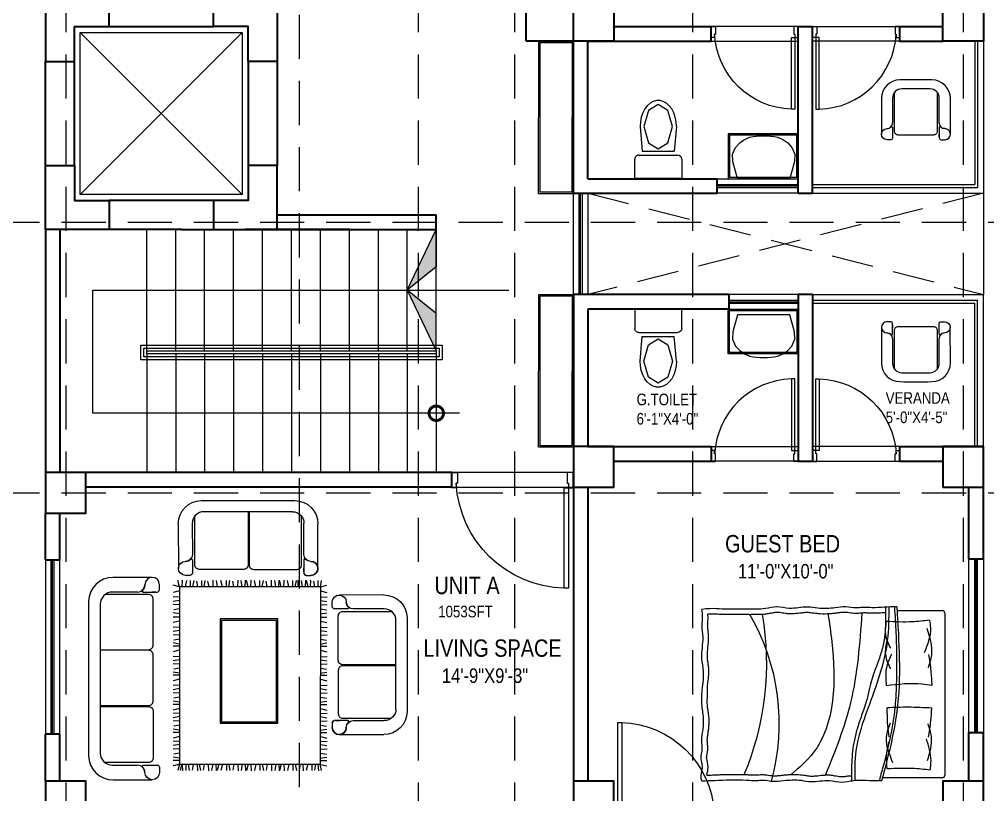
# Model space of a CAD drawing. Header units: inches. Extents: x 23587 to 409338, y -226199 to -75910.
# Drawn here: x 407703.5 to 408037.9, y -220569.1 to -220301.4 of the extents above; entities that cross this region are included whole.
import ezdxf

# ---------------------------------------------------------------- set-up
doc = ezdxf.new("R2010")
doc.units = ezdxf.units.IN
doc.header["$LTSCALE"] = 25.4
doc.header["$MEASUREMENT"] = 0
doc.linetypes.add('DASHED', pattern=[0.75, 0.5, -0.25])
doc.linetypes.add('DASHED2', pattern=[9.525, 6.35, -3.175])
doc.layers.add('DOOR', color=42, linetype='Continuous')
for name, color, linetype, lineweight in [('FIXTURE', 8, 'Continuous', 13), ('Fresh air fan', 250, 'Continuous', 0), ('FUR', 24, 'Continuous', 13)]:
    doc.layers.add(name, color=color, linetype=linetype, lineweight=lineweight)
doc.styles.add('2', font='ARIALN.TTF')

# ---------------------------------------------------------------- blocks, each defined once
blk = doc.blocks.new('VNBVN')
at = {"layer": 'DOOR', "color": 8, "lineweight": 5}
for points in [[(24894.12, -74768.93), (24892.62, -74768.93), (24892.62, -74801.93), (24894.12, -74801.93)], [(24855.62, -74801.93), (24855.62, -74806.93), (24857.62, -74806.93), (24857.62, -74803.43), (24857.12, -74803.43), (24857.12, -74801.93)], [(24895.62, -74801.93), (24895.62, -74806.93), (24893.62, -74806.93), (24893.62, -74803.43), (24894.12, -74803.43), (24894.12, -74801.93)]]:
    blk.add_lwpolyline(points, close=True, dxfattribs=at)
blk.add_arc((24893.65, -74805.51), 36.59, 91.6166, 176.7465, dxfattribs=at)
blk = doc.blocks.new('FGHFDHF')
at = {"layer": 'FUR', "color": 253, "lineweight": 5}
for p, q in [((955.15, -4492.06), (955.15, -4476.39)), ((956.1, -4475.44), (989.1, -4475.44)), ((987.2, -4475.44), (1011.99, -4475.44)), ((1012.94, -4476.39), (1012.94, -4497.01))]:
    blk.add_line(p, q, dxfattribs=at)
for centre, radius, start, end in [((956.1, -4476.39), 0.95, 90, 180), ((1011.99, -4476.39), 0.95, 0, 90), ((994.26, -4607.39), 74.77, 74.6283, 120.2537), ((973.25, -4636.83), 99.85, 67.2872, 99.6496)]:
    blk.add_arc(centre, radius, start, end, dxfattribs=at)
for points in [[(958.53, -4480.71), (961.17, -4480.43), (969.81, -4482.53)], [(958.53, -4480.71), (959.07, -4486.67), (958.95, -4495.71)], [(961.2, -4481.62), (970.54, -4480.09), (974.91, -4481.26)], [(970.3, -4481.05), (975.97, -4480.29), (981.07, -4479.96)], [(981.07, -4479.96), (980.59, -4483.29), (981.15, -4495.69)], [(988.86, -4479.96), (988.56, -4488.07), (988.78, -4495.33)], [(998.92, -4481.05), (993.25, -4480.29), (988.86, -4479.96)], [(1006.96, -4481.41), (998.68, -4480.09), (994.31, -4481.26)], [(1010.26, -4480.5), (1006.99, -4480.22), (999.41, -4481.79)], [(1010.26, -4480.5), (1009.72, -4486.67), (1009.84, -4495.35)], [(953.85, -4492.06), (990.03, -4492.03), (1013.99, -4497.29)], [(953.85, -4492.06), (954.05, -4496.42), (954.2, -4500.53), (954.12, -4503.97), (954.27, -4506.04), (953.9, -4509.69), (954.2, -4513.28), (954.35, -4519.34), (953.96, -4522.76), (954.42, -4529.17), (953.91, -4533.48), (954.51, -4537.37), (954.68, -4540.71), (954.64, -4552.34), (954.53, -4556.51), (954.79, -4559.39)], [(953.97, -4494.8), (965.52, -4495.31), (989.03, -4502.05), (1003.61, -4506.17), (1013.8, -4506.55)], [(958.95, -4495.71), (963.65, -4495.92), (968.1, -4494.25)], [(965.42, -4495.48), (970.32, -4495.97), (975.3, -4494.23)], [(970.21, -4493.84), (974.47, -4495.51), (981.15, -4495.69)], [(998.82, -4494.7), (994.74, -4495.15), (988.78, -4495.33)], [(1007.7, -4493.36), (998.9, -4495.61), (993.92, -4494.23)], [(1009.84, -4495.35), (1005.57, -4495.56), (1000.34, -4494.66)], [(1013.96, -4559.4), (1013.82, -4555.04), (1013.72, -4543.93), (1013.83, -4540.48), (1013.71, -4538.41), (1014.12, -4534.77), (1013.87, -4531.17), (1013.79, -4525.11), (1014.22, -4521.7), (1013.85, -4515.29), (1014.4, -4510.98), (1013.85, -4507.09), (1013.72, -4503.75), (1013.82, -4499.11), (1013.84, -4498.08), (1013.99, -4497.29)], [(956.04, -4504.12), (986.93, -4508.02), (1011.93, -4516.66)], [(956.33, -4515.81), (965.94, -4514.49), (1004.34, -4520.97), (1011.76, -4528.47)], [(1013.96, -4559.4), (1013.3, -4559.58), (1009.2, -4559.13), (1005.75, -4559.63), (1003.6, -4559.28), (1000.03, -4559.39), (996.36, -4558.98), (991.63, -4558.86), (986.96, -4559.41), (976.16, -4558.83), (971.74, -4559.33), (967.98, -4559.2), (964.41, -4558.94), (960.05, -4559.27), (957.67, -4559.14), (954.79, -4559.39)]]:
    blk.add_spline(points, degree=3, dxfattribs=at)
for points, knots in [([(953.87, -4492.86), (956.91, -4492.68), (959.92, -4492.49), (968.91, -4492.07), (974.87, -4491.96), (987.19, -4492.51), (989.11, -4492.71), (992.94, -4493.22), (994.85, -4493.54), (1000.58, -4494.65), (1004.38, -4495.58), (1010.05, -4497.06), (1011.91, -4497.56), (1013.78, -4498.07)], [0, 0, 0, 0, 9.44479, 9.44479, 28.334371, 28.334371, 34.525324, 34.525324, 40.716276, 40.716276, 53.09818, 53.09818, 59.167455, 59.167455, 59.167455, 59.167455]), ([(954.02, -4495.95), (954.66, -4495.94), (955.22, -4495.93), (956.92, -4495.91), (958.04, -4495.91), (960.65, -4495.96), (962.12, -4496.04), (964.34, -4496.28), (965.11, -4496.39), (966.63, -4496.67), (967.39, -4496.84), (969.67, -4497.43), (971.19, -4497.91), (975.62, -4499.52), (978.55, -4500.82), (987.59, -4502.73), (989.16, -4503.37), (992.33, -4504.56), (993.94, -4505.11), (996.99, -4506.02), (998.44, -4506.39), (1001.18, -4506.96), (1002.47, -4507.18), (1005.06, -4507.48), (1006.36, -4507.57), (1009.75, -4507.71), (1011.84, -4507.7), (1014.17, -4507.64)], [0, 0, 0, 0, 1.782034, 1.782034, 5.346101, 5.346101, 10.196119, 10.196119, 12.82454, 12.82454, 15.45296, 15.45296, 20.709801, 20.709801, 30.775139, 30.775139, 35.955445, 35.955445, 41.13575, 41.13575, 45.691005, 45.691005, 49.650261, 49.650261, 53.609516, 53.609516, 60.078988, 60.078988, 60.078988, 60.078988]), ([(955.96, -4495.92), (955.98, -4496.87), (955.99, -4497.06), (956.03, -4497.74), (956.06, -4498.24), (956.09, -4499.23), (956.1, -4499.71), (956.1, -4500.5), (956.09, -4500.81), (956.07, -4501.4), (956.05, -4501.69), (956.01, -4502.52), (955.99, -4503.04), (956.01, -4503.73), (956.02, -4503.93), (956.06, -4504.37), (956.08, -4504.6), (956.13, -4505.14), (956.16, -4505.44), (956.17, -4505.96), (956.17, -4506.16), (956.16, -4506.55), (956.15, -4506.74), (956.1, -4507.3), (956.06, -4507.64), (955.97, -4508.33), (955.92, -4508.65), (955.85, -4509.17), (955.83, -4509.37), (955.8, -4509.71), (955.79, -4509.86), (955.79, -4510.33), (955.81, -4510.68), (955.87, -4511.46), (955.93, -4511.9), (956.05, -4512.84), (956.12, -4513.34), (956.23, -4514.35), (956.27, -4514.86), (956.37, -4516.4), (956.39, -4517.43), (956.31, -4518.85), (956.28, -4519.22), (956.19, -4519.96), (956.15, -4520.31), (956.04, -4521.04), (955.99, -4521.41), (955.91, -4522.04), (955.89, -4522.3), (955.86, -4522.75), (955.86, -4522.94), (955.86, -4523.35), (955.87, -4523.55), (955.91, -4524.19), (955.96, -4524.64), (956.12, -4525.86), (956.23, -4526.66), (956.32, -4527.88), (956.33, -4528.26), (956.33, -4528.85), (956.33, -4529.06), (956.29, -4529.7), (956.24, -4530.11), (956.08, -4531.22), (955.95, -4531.87), (955.84, -4532.7), (955.82, -4532.94), (955.81, -4533.34), (955.81, -4533.5), (955.83, -4533.84), (955.84, -4534.02), (955.92, -4534.58), (955.99, -4534.99), (956.17, -4535.87), (956.27, -4536.35), (956.39, -4537.08), (956.42, -4537.31), (956.47, -4537.76), (956.49, -4537.99), (956.54, -4538.65), (956.55, -4539.08), (956.57, -4539.89), (956.58, -4540.27), (956.58, -4541.38), (956.59, -4542.12), (956.59, -4543.62), (956.58, -4544.38), (956.54, -4552.56), (956.52, -4552.97), (956.48, -4553.77), (956.46, -4554.16), (956.42, -4554.97), (956.41, -4555.38), (956.41, -4556.17), (956.43, -4556.56), (956.46, -4557.06), (956.47, -4557.17), (956.47, -4557.28)], [4.978875, 4.978875, 4.978875, 4.978875, 5.579958, 5.579958, 7.128971, 7.128971, 8.556084, 8.556084, 9.447278, 9.447278, 10.338472, 10.338472, 12.12086, 12.12086, 12.894639, 12.894639, 13.668418, 13.668418, 14.503571, 14.503571, 15.001558, 15.001558, 15.499545, 15.499545, 16.495519, 16.495519, 17.564655, 17.564655, 18.292536, 18.292536, 18.900849, 18.900849, 20.192298, 20.192298, 21.675724, 21.675724, 23.192838, 23.192838, 24.709952, 24.709952, 27.744179, 27.744179, 28.804202, 28.804202, 29.864225, 29.864225, 31.092823, 31.092823, 32.047926, 32.047926, 32.815273, 32.815273, 33.58262, 33.58262, 35.117314, 35.117314, 37.547779, 37.547779, 38.580626, 38.580626, 39.140234, 39.140234, 40.25945, 40.25945, 42.367848, 42.367848, 43.307358, 43.307358, 44.028218, 44.028218, 44.749078, 44.749078, 46.190798, 46.190798, 47.632517, 47.632517, 48.262773, 48.262773, 48.893028, 48.893028, 50.153538, 50.153538, 51.319075, 51.319075, 53.650149, 53.650149, 55.981222, 55.981222, 57.240447, 57.240447, 58.499671, 58.499671, 59.872408, 59.872408, 61.240897, 61.240897, 61.619663, 61.619663, 61.619663, 61.619663]), ([(1012.01, -4557.66), (1012.01, -4557.64), (1012.01, -4557.62), (1011.99, -4556.94), (1011.97, -4556.29), (1011.92, -4555.16), (1011.9, -4554.68), (1011.85, -4553.69), (1011.83, -4553.19), (1011.81, -4552.2), (1011.8, -4544.72), (1011.82, -4543.93), (1011.83, -4543.62), (1011.86, -4543.03), (1011.88, -4542.75), (1011.93, -4541.91), (1011.95, -4541.39), (1011.94, -4540.7), (1011.94, -4540.51), (1011.9, -4540.07), (1011.88, -4539.83), (1011.84, -4539.29), (1011.82, -4538.99), (1011.81, -4538.47), (1011.81, -4538.27), (1011.83, -4537.88), (1011.84, -4537.69), (1011.89, -4537.14), (1011.94, -4536.79), (1012.04, -4536.11), (1012.1, -4535.78), (1012.17, -4535.27), (1012.19, -4535.07), (1012.22, -4534.73), (1012.23, -4534.58), (1012.25, -4534.1), (1012.23, -4533.76), (1012.17, -4532.98), (1012.12, -4532.54), (1012.01, -4531.6), (1011.95, -4531.09), (1011.85, -4530.08), (1011.82, -4529.57), (1011.74, -4528.03), (1011.73, -4527), (1011.83, -4525.58), (1011.87, -4525.21), (1011.96, -4524.48), (1012.01, -4524.13), (1012.12, -4523.4), (1012.18, -4523.02), (1012.26, -4522.4), (1012.29, -4522.14), (1012.32, -4521.68), (1012.33, -4521.49), (1012.33, -4521.09), (1012.32, -4520.88), (1012.29, -4520.25), (1012.24, -4519.8), (1012.1, -4518.58), (1012, -4517.77), (1011.93, -4516.55), (1011.92, -4516.18), (1011.93, -4515.58), (1011.93, -4515.37), (1011.98, -4514.73), (1012.03, -4514.32), (1012.21, -4513.22), (1012.34, -4512.56), (1012.46, -4511.73), (1012.48, -4511.49), (1012.5, -4511.1), (1012.51, -4510.94), (1012.49, -4510.6), (1012.48, -4510.42), (1012.41, -4509.86), (1012.34, -4509.45), (1012.23, -4508.86), (1012.23, -4508.66), (1012.2, -4507.68)], [1.890882, 1.890882, 1.890882, 1.890882, 1.960247, 1.960247, 4.030945, 4.030945, 5.579958, 5.579958, 7.128971, 7.128971, 8.556084, 8.556084, 9.447278, 9.447278, 10.338472, 10.338472, 12.12086, 12.12086, 12.894639, 12.894639, 13.668418, 13.668418, 14.503571, 14.503571, 15.001558, 15.001558, 15.499545, 15.499545, 16.495519, 16.495519, 17.564655, 17.564655, 18.292536, 18.292536, 18.900849, 18.900849, 20.192298, 20.192298, 21.675724, 21.675724, 23.192838, 23.192838, 24.709952, 24.709952, 27.744179, 27.744179, 28.804202, 28.804202, 29.864225, 29.864225, 31.092823, 31.092823, 32.047926, 32.047926, 32.815273, 32.815273, 33.58262, 33.58262, 35.117314, 35.117314, 37.547779, 37.547779, 38.580626, 38.580626, 39.140234, 39.140234, 40.25945, 40.25945, 42.367848, 42.367848, 43.307358, 43.307358, 44.028218, 44.028218, 44.749078, 44.749078, 46.190798, 46.190798, 46.680276, 46.680276, 46.680276, 46.680276]), ([(1012.01, -4557.66), (1011.95, -4557.65), (1011.88, -4557.63), (1011.46, -4557.55), (1011.06, -4557.45), (1010.37, -4557.33), (1010.13, -4557.29), (1009.7, -4557.25), (1009.53, -4557.23), (1009.2, -4557.23), (1009.04, -4557.23), (1008.74, -4557.25), (1008.59, -4557.26), (1008.18, -4557.31), (1007.92, -4557.36), (1007.27, -4557.49), (1006.92, -4557.57), (1006.32, -4557.69), (1006.07, -4557.73), (1005.84, -4557.73), (1005.79, -4557.73), (1005.67, -4557.72), (1005.6, -4557.72), (1005.38, -4557.68), (1005.2, -4557.65), (1004.81, -4557.57), (1004.62, -4557.53), (1004.27, -4557.46), (1004.12, -4557.43), (1003.82, -4557.39), (1003.67, -4557.37), (1003.39, -4557.35), (1003.25, -4557.34), (1002.84, -4557.33), (1002.58, -4557.33), (1001.77, -4557.37), (1001.27, -4557.42), (1000.58, -4557.47), (1000.37, -4557.48), (1000.04, -4557.49), (999.92, -4557.49), (999.67, -4557.49), (999.55, -4557.48), (999.16, -4557.45), (998.89, -4557.43), (998.2, -4557.34), (997.76, -4557.27), (996.84, -4557.13), (996.34, -4557.06), (995.35, -4556.95), (994.86, -4556.92), (993.68, -4556.87), (993, -4556.87), (992.02, -4556.92), (991.72, -4556.94), (990.81, -4557.04), (990.22, -4557.13), (989.17, -4557.29), (988.7, -4557.36), (987.89, -4557.46), (987.55, -4557.49), (987, -4557.52), (986.79, -4557.52), (986.34, -4557.5), (986.11, -4557.49), (980.9, -4557.42), (980.4, -4557.35), (979.1, -4557.16), (978.28, -4557.03), (977.06, -4556.94), (976.71, -4556.92), (976.12, -4556.92), (975.89, -4556.93), (975.45, -4556.95), (975.23, -4556.97), (974.59, -4557.04), (974.18, -4557.09), (973.36, -4557.21), (972.95, -4557.27), (972.29, -4557.36), (972.04, -4557.39), (971.57, -4557.44), (971.37, -4557.45), (970.93, -4557.46), (970.72, -4557.47), (970.05, -4557.46), (969.6, -4557.44), (968.54, -4557.36), (967.93, -4557.29), (966.63, -4557.15), (965.95, -4557.08), (964.98, -4557.04), (964.73, -4557.04), (964.16, -4557.04), (963.86, -4557.06), (963.29, -4557.1), (963.01, -4557.13), (962.2, -4557.21), (961.7, -4557.28), (960.99, -4557.34), (960.76, -4557.35), (960.39, -4557.37), (960.25, -4557.37), (959.94, -4557.37), (959.76, -4557.36), (959.38, -4557.34), (959.18, -4557.32), (958.71, -4557.29), (958.44, -4557.27), (957.88, -4557.24), (957.6, -4557.24), (957.05, -4557.25), (956.78, -4557.26), (956.5, -4557.28), (956.49, -4557.28), (956.47, -4557.28)], [2.468295, 2.468295, 2.468295, 2.468295, 2.72176, 2.72176, 3.951616, 3.951616, 4.554057, 4.554057, 4.947685, 4.947685, 5.279448, 5.279448, 5.611211, 5.611211, 6.274736, 6.274736, 7.407159, 7.407159, 8.539581, 8.539581, 8.895906, 8.895906, 9.25223, 9.25223, 9.96488, 9.96488, 10.540138, 10.540138, 10.926568, 10.926568, 11.265437, 11.265437, 11.604305, 11.604305, 12.282043, 12.282043, 13.80513, 13.80513, 14.589285, 14.589285, 15.07888, 15.07888, 15.568475, 15.568475, 16.547664, 16.547664, 17.979548, 17.979548, 19.423334, 19.423334, 20.86712, 20.86712, 22.816137, 22.816137, 23.668334, 23.668334, 25.42301, 25.42301, 26.987851, 26.987851, 28.246059, 28.246059, 29.092679, 29.092679, 29.9393, 29.9393, 31.632541, 31.632541, 34.096495, 34.096495, 35.066902, 35.066902, 35.672463, 35.672463, 36.278023, 36.278023, 37.489145, 37.489145, 38.810083, 38.810083, 39.709316, 39.709316, 40.493116, 40.493116, 41.276917, 41.276917, 42.844517, 42.844517, 44.859637, 44.859637, 46.874757, 46.874757, 47.587839, 47.587839, 48.406198, 48.406198, 49.224558, 49.224558, 50.861277, 50.861277, 51.682262, 51.682262, 52.22872, 52.22872, 52.899541, 52.899541, 53.570363, 53.570363, 54.377246, 54.377246, 55.115182, 55.115182, 55.853119, 55.853119, 55.895222, 55.895222, 55.895222, 55.895222])]:
    blk.add_open_spline(points, degree=3, knots=knots, dxfattribs=at)
blk = doc.blocks.new('BVBCVBCV')
at = {"layer": 'FUR', "color": 8, "lineweight": 9}
for p, q in [((83398.11, -7874.63), (83413.5, -7874.67)), ((83412.25, -7880.34), (83395.41, -7880.34)), ((83410.5, -7918.04), (83410.13, -7918.52)), ((83414.65, -7918.04), (83413.33, -7918.04))]:
    blk.add_line(p, q, dxfattribs=at)
at = {"layer": 'FUR', "color": 8, "linetype": 'Continuous', "lineweight": 9}
for p, q in [((83408.69, -7918.04), (83397.94, -7918.04)), ((83410.5, -7918.04), (83415.1, -7918.04)), ((83415.9, -7918.84), (83415.9, -7920.45)), ((83413.5, -7922.85), (83398.08, -7922.85))]:
    blk.add_line(p, q, dxfattribs=at)
at = {"layer": 'FUR', "color": 8, "lineweight": 9}
for points in [[(83415.9, -7877.08, 1), (83411.09, -7877.08, -0.235426), (83410.13, -7879), (83410.5, -7879.48), (83415.1, -7879.48, 0.414214), (83415.9, -7878.68)], [(83415.9, -7920.45, -1), (83411.09, -7920.45, 0.235426), (83410.13, -7918.52), (83410.5, -7918.04), (83415.1, -7918.04, -0.414214), (83415.9, -7918.84)]]:
    blk.add_lwpolyline(points, format="xyb", close=True, dxfattribs=at)
for points in [[(83393.93, -7914.03), (83393.93, -7883.45, -0.416121), (83397.97, -7879.44), (83408.69, -7879.48)], [(83412.25, -7898.74, 0.414214), (83413.85, -7897.14), (83413.85, -7881.95, 0.414214), (83412.25, -7880.34)], [(83412.25, -7899.08, -0.414214), (83413.85, -7900.68), (83413.85, -7915.63, -0.414214), (83412.25, -7917.24)]]:
    blk.add_lwpolyline(points, format="xyb", dxfattribs=at)
for points in [[(83393.93, -7898.74), (83412.25, -7898.74)], [(83393.93, -7899.08), (83412.25, -7899.08)], [(83412.25, -7917.24), (83395.54, -7917.24)]]:
    blk.add_lwpolyline(points, dxfattribs=at)
for centre, radius, start, end in [((83398.08, -7882.65), 8.02, 89.7894, 179.5094), ((83397.94, -7914.03), 4.01, 179.9995, 269.9995)]:
    blk.add_arc(centre, radius, start, end, dxfattribs=at)
at = {"layer": 'FUR', "color": 8, "linetype": 'Continuous', "lineweight": 9}
for centre, radius, start, end in [((83408.69, -7877.08), 2.41, 269.9995, 359.9995), ((88361.56, -7898.74), 4971.52, 179.81377, 180.18624), ((83398.08, -7914.83), 8.02, 180.4909, 269.9995), ((83408.69, -7920.45), 2.41, 359.9995, 89.9995), ((83415.1, -7918.84), 0.802, 359.9995, 89.9995), ((83413.5, -7920.45), 2.41, 179.9995, 359.9995)]:
    blk.add_arc(centre, radius, start, end, dxfattribs=at)
blk = doc.blocks.new('carpet')
at = {"color": 251, "lineweight": 5, "ltscale": 0.2, "true_color": 0x636466}
for p, q in [((34806.18, -5270.21), (34805.25, -5266.81)), ((34808.33, -5270.21), (34809.19, -5266.81)), ((34811.86, -5270.21), (34811.67, -5266.72)), ((34813.49, -5270.21), (34814.06, -5266.81)), ((34815.87, -5270.21), (34815.78, -5266.72)), ((34818.07, -5270.21), (34818.64, -5267.1)), ((34820.75, -5270.21), (34820.17, -5266.81)), ((34822.51, -5270.21), (34822.51, -5266.81)), ((34824.65, -5270.21), (34825.51, -5266.81)), ((34828.19, -5270.21), (34828, -5266.72)), ((34829.81, -5270.21), (34830.38, -5266.81)), ((34832.2, -5270.21), (34832.1, -5266.72)), ((34834.4, -5270.21), (34834.97, -5267.1)), ((34837.07, -5270.21), (34836.5, -5266.81)), ((34838.23, -5270.21), (34838.23, -5266.81)), ((34840.38, -5270.21), (34841.23, -5266.81)), ((34843.91, -5270.21), (34843.72, -5266.72)), ((34845.53, -5270.21), (34846.11, -5266.81)), ((34847.92, -5270.21), (34847.83, -5266.72)), ((34850.12, -5270.21), (34850.69, -5267.1)), ((34852.79, -5270.21), (34852.22, -5266.81)), ((34853.84, -5270.21), (34853.84, -5266.81)), ((34855.98, -5270.21), (34856.84, -5266.81)), ((34859.52, -5270.21), (34859.33, -5266.72)), ((34861.14, -5270.21), (34861.71, -5266.81)), ((34863.53, -5270.21), (34863.43, -5266.72)), ((34865.73, -5270.21), (34866.3, -5267.1)), ((34868.4, -5270.21), (34867.83, -5266.81)), ((34869.67, -5270.21), (34869.67, -5266.81)), ((34871.82, -5270.21), (34872.68, -5266.81)), ((34874.61, -5270.21), (34874.42, -5266.72)), ((34876.23, -5270.21), (34876.8, -5266.81)), ((34878.62, -5270.21), (34878.52, -5266.72)), ((34880.82, -5270.21), (34881.39, -5267.1)), ((34883.49, -5270.21), (34882.92, -5266.81)), ((34884.76, -5270.21), (34884.76, -5266.81)), ((34886.91, -5270.21), (34887.77, -5266.81)), ((34889.7, -5270.21), (34889.51, -5266.72)), ((34891.32, -5270.21), (34891.89, -5266.81)), ((34893.71, -5270.21), (34893.61, -5266.72)), ((34895.91, -5270.21), (34896.48, -5267.1)), ((34898.58, -5270.21), (34898.01, -5266.81)), ((34899.85, -5270.21), (34899.85, -5266.81)), ((34901.96, -5270.21), (34902.86, -5266.85)), ((34902, -5270.21), (34902.86, -5266.81)), ((34806.18, -5271.56), (34802.69, -5271.75)), ((34806.18, -5270.21), (34802.82, -5269.3)), ((34901.96, -5270.21), (34905.31, -5269.3)), ((34901.96, -5271.4), (34905.35, -5270.54)), ((34901.96, -5271.56), (34905.44, -5271.75)), ((34806.18, -5273.45), (34802.79, -5274.03)), ((34806.18, -5276.13), (34802.79, -5276.13)), ((34806.18, -5277.4), (34802.79, -5277.98)), ((34901.96, -5273.54), (34905.35, -5273.54)), ((34901.96, -5274.81), (34905.35, -5275.39)), ((34901.96, -5277.49), (34905.06, -5276.92)), ((34806.18, -5282.13), (34802.79, -5282.13)), ((34806.18, -5280.08), (34803.07, -5279.5)), ((34901.96, -5279.69), (34905.44, -5279.78)), ((34901.96, -5280.81), (34905.35, -5281.39)), ((34901.96, -5283.49), (34905.06, -5282.92)), ((34806.18, -5288.27), (34802.69, -5288.37)), ((34806.18, -5283.4), (34802.79, -5283.98)), ((34806.18, -5286.08), (34803.07, -5285.5)), ((34901.96, -5285.69), (34905.44, -5285.78)), ((34901.96, -5288.07), (34905.35, -5287.5)), ((34806.18, -5290.66), (34802.79, -5290.09)), ((34806.18, -5293.34), (34802.79, -5292.48)), ((34901.96, -5289.7), (34905.44, -5289.89)), ((34901.96, -5291.35), (34905.31, -5290.44)), ((34901.96, -5293.34), (34905.35, -5292.48)), ((34806.18, -5295.49), (34802.79, -5295.49)), ((34806.18, -5296.76), (34802.79, -5297.34)), ((34806.18, -5299.44), (34803.07, -5298.86)), ((34901.96, -5295.49), (34905.35, -5295.49)), ((34901.96, -5296.76), (34905.35, -5297.34)), ((34901.96, -5299.44), (34905.06, -5298.86)), ((34806.18, -5301.63), (34802.69, -5301.73)), ((34806.18, -5304.02), (34802.79, -5303.45)), ((34901.96, -5301.63), (34905.44, -5301.73)), ((34901.96, -5304.02), (34905.35, -5303.45)), ((34806.18, -5305.65), (34802.69, -5305.84)), ((34806.18, -5308.64), (34802.69, -5308.83)), ((34806.18, -5307.29), (34802.82, -5306.39)), ((34901.96, -5305.65), (34905.44, -5305.84)), ((34901.96, -5307.29), (34905.31, -5306.39)), ((34901.96, -5308.64), (34905.44, -5308.83)), ((34806.18, -5311.43), (34802.79, -5310.57)), ((34806.18, -5313.58), (34802.79, -5313.58)), ((34901.96, -5311.43), (34905.35, -5310.57)), ((34901.96, -5313.58), (34905.35, -5313.58)), ((34806.18, -5319.72), (34802.69, -5319.82)), ((34806.18, -5314.85), (34802.79, -5315.42)), ((34806.18, -5317.52), (34803.07, -5316.95)), ((34901.96, -5314.85), (34905.35, -5315.42)), ((34901.96, -5317.52), (34905.06, -5316.95)), ((34901.96, -5319.72), (34905.44, -5319.82)), ((34806.18, -5323.73), (34802.69, -5323.92)), ((34806.18, -5322.11), (34802.79, -5321.53)), ((34806.18, -5325.08), (34802.82, -5324.17)), ((34901.96, -5322.11), (34905.35, -5321.53)), ((34901.96, -5323.73), (34905.44, -5323.92)), ((34901.96, -5325.08), (34905.31, -5324.17)), ((34806.18, -5326.43), (34802.69, -5326.62)), ((34806.18, -5329.22), (34802.79, -5328.36)), ((34901.96, -5326.43), (34905.44, -5326.62)), ((34901.96, -5329.22), (34905.35, -5328.36)), ((34806.18, -5334.17), (34802.69, -5334.27)), ((34806.18, -5331.36), (34802.79, -5331.36)), ((34806.18, -5332.64), (34802.79, -5333.21)), ((34901.96, -5331.36), (34905.35, -5331.36)), ((34901.96, -5332.64), (34905.35, -5333.21)), ((34901.96, -5335.31), (34905.06, -5334.74)), ((34806.18, -5338.18), (34802.69, -5338.37)), ((34806.18, -5336.56), (34802.79, -5335.99)), ((34806.18, -5339.53), (34802.82, -5338.63)), ((34901.96, -5336.66), (34905.44, -5336.85)), ((34901.96, -5339.45), (34905.35, -5338.59)), ((34806.18, -5340.88), (34802.69, -5341.07)), ((34806.18, -5344.98), (34802.79, -5344.98)), ((34806.18, -5343.27), (34803.07, -5342.69)), ((34901.96, -5341.59), (34905.35, -5341.59)), ((34901.96, -5343.54), (34905.06, -5342.97)), ((34901.96, -5344.89), (34905.44, -5345.08)), ((34901.96, -5345.95), (34905.35, -5346.52)), ((34806.18, -5346.25), (34802.79, -5346.83)), ((34806.18, -5346.31), (34805.25, -5349.71)), ((34808.33, -5346.31), (34809.19, -5349.71)), ((34811.86, -5346.31), (34811.67, -5349.8)), ((34813.49, -5346.31), (34814.06, -5349.71)), ((34815.87, -5346.31), (34815.78, -5349.8)), ((34818.07, -5346.31), (34818.64, -5349.42)), ((34820.75, -5346.31), (34820.17, -5349.71)), ((34822.51, -5346.31), (34822.51, -5349.71)), ((34824.65, -5346.31), (34825.51, -5349.71)), ((34828.19, -5346.31), (34828, -5349.8)), ((34829.81, -5346.31), (34830.38, -5349.71)), ((34832.2, -5346.31), (34832.1, -5349.8)), ((34834.4, -5346.31), (34834.97, -5349.42)), ((34837.07, -5346.31), (34836.5, -5349.71)), ((34838.23, -5346.31), (34838.23, -5349.71)), ((34840.38, -5346.31), (34841.23, -5349.71)), ((34843.91, -5346.31), (34843.72, -5349.8)), ((34845.53, -5346.31), (34846.11, -5349.71)), ((34847.92, -5346.31), (34847.83, -5349.8)), ((34850.12, -5346.31), (34850.69, -5349.42)), ((34852.79, -5346.31), (34852.22, -5349.71)), ((34853.84, -5346.31), (34853.84, -5349.71)), ((34855.98, -5346.31), (34856.84, -5349.71)), ((34859.52, -5346.31), (34859.33, -5349.8)), ((34861.14, -5346.31), (34861.71, -5349.71)), ((34863.53, -5346.31), (34863.43, -5349.8)), ((34865.73, -5346.31), (34866.3, -5349.42)), ((34868.4, -5346.31), (34867.83, -5349.71)), ((34869.67, -5346.31), (34869.67, -5349.71)), ((34871.82, -5346.31), (34872.68, -5349.71)), ((34874.61, -5346.31), (34874.42, -5349.8)), ((34876.23, -5346.29), (34876.8, -5349.68)), ((34878.62, -5346.29), (34878.52, -5349.78)), ((34880.82, -5346.29), (34881.39, -5349.4)), ((34883.49, -5346.29), (34882.92, -5349.68)), ((34884.76, -5346.29), (34884.76, -5349.68)), ((34886.91, -5346.29), (34887.77, -5349.68)), ((34889.7, -5346.29), (34889.51, -5349.78)), ((34891.32, -5346.3), (34891.89, -5349.69)), ((34893.71, -5346.3), (34893.61, -5349.79)), ((34895.91, -5346.3), (34896.48, -5349.4)), ((34898.58, -5346.3), (34898.01, -5349.69)), ((34899.85, -5346.3), (34899.85, -5349.69)), ((34902, -5346.3), (34902.86, -5349.69))]:
    blk.add_line(p, q, dxfattribs=at)
blk.add_lwpolyline([(34806.18, -5270.21), (34901.96, -5270.21), (34901.96, -5346.31), (34806.18, -5346.36)], close=True, dxfattribs=at)
blk = doc.blocks.new('DFSGHGHDF')
at = {"layer": 'FUR', "xscale": -1, "rotation": 90}
blk.add_blockref('BVBCVBCV', (-6606.71, 76519.49), dxfattribs=at)
blk = doc.blocks.new('DSFSDF')
at = {"layer": 'FUR', "color": 251, "linetype": 'Continuous', "true_color": 0x636466}
for p, q in [((473350.58, -58069.91), (473334.47, -58069.91)), ((473353.57, -58074.91), (473353.57, -58072.91)), ((473344.57, -58075.91), (473334.29, -58075.91)), ((473346.84, -58075.91), (473352.57, -58075.91))]:
    blk.add_line(p, q, dxfattribs=at)
at = {"layer": 'FUR', "color": 251, "true_color": 0x636466}
for p, q in [((473346.84, -58075.91), (473346.38, -58075.31)), ((473352.02, -58075.91), (473350.36, -58075.91)), ((473349.01, -58145.82), (473331.13, -58145.81)), ((473334.5, -58152.94), (473350.57, -58152.89))]:
    blk.add_line(p, q, dxfattribs=at)
for points in [[(473353.57, -58072.91, 1), (473347.57, -58072.91, -0.235426), (473346.38, -58075.31), (473346.84, -58075.91), (473352.57, -58075.91, 0.414214), (473353.57, -58074.91)], [(473353.57, -58149.89, -1), (473347.57, -58149.89, 0.235426), (473346.38, -58147.5), (473346.83, -58146.89), (473352.57, -58146.89, -0.414214), (473353.57, -58147.89)]]:
    blk.add_lwpolyline(points, format="xyb", close=True, dxfattribs=at)
for points in [[(473349.02, -58076.91), (473331.29, -58076.91)], [(473329.29, -58099.56), (473349.02, -58099.56)], [(473349.02, -58099.81), (473329.29, -58099.81)], [(473329.29, -58122.46), (473349.02, -58122.46)], [(473329.29, -58122.87), (473349.01, -58122.87)]]:
    blk.add_lwpolyline(points, dxfattribs=at)
for points in [[(473349.02, -58099.56, 0.414214), (473351.02, -58097.56), (473351.02, -58078.91, 0.414214), (473349.02, -58076.91)], [(473329.29, -58080.91), (473329.29, -58141.94, 0.416121), (473334.32, -58146.94), (473344.57, -58146.89)], [(473349.02, -58122.46, 0.414214), (473351.02, -58120.46), (473351.02, -58101.81, 0.414214), (473349.02, -58099.81)], [(473349.01, -58122.87, -0.414214), (473351.01, -58124.87), (473351.01, -58143.82, -0.414214), (473349.01, -58145.82)]]:
    blk.add_lwpolyline(points, format="xyb", dxfattribs=at)
at = {"layer": 'FUR', "color": 251, "linetype": 'Continuous', "true_color": 0x636466}
for centre, radius, start, end in [((473334.47, -58079.91), 10, 89.9972, 179.5058), ((473344.57, -58072.91), 3, 269.9972, 359.9972), ((473350.57, -58072.91), 3, 359.9972, 179.9972), ((473352.57, -58074.91), 1, 269.9972, 359.9972), ((488569.05, -58112.22), 15244.61, 179.878255, 180.115784), ((473344.57, -58149.89), 3, 359.9972, 89.9972)]:
    blk.add_arc(centre, radius, start, end, dxfattribs=at)
at = {"layer": 'FUR', "color": 251, "true_color": 0x636466}
for centre, radius, start, end in [((473334.29, -58080.91), 5, 89.9972, 179.9972), ((473334.47, -58142.94), 10, 180.4873, 270.2072)]:
    blk.add_arc(centre, radius, start, end, dxfattribs=at)
blk = doc.blocks.new('sdfhfghfdh')
at = {"layer": 'Fresh air fan', "color": 250, "lineweight": 9, "ltscale": 0.09}
for points in [[(14911.91, -15777.84), (14931.91, -15777.84), (14931.91, -15741.84), (14911.91, -15741.84)], [(14912.41, -15777.34), (14931.41, -15777.34), (14931.41, -15742.34), (14912.41, -15742.34)]]:
    blk.add_lwpolyline(points, close=True, dxfattribs=at)
at = {"layer": 'Fresh air fan', "color": 250, "lineweight": 9}
blk.add_blockref('DFSGHGHDF', (13629.58, -8830.38), dxfattribs=at)
at = {"layer": 'FUR', "xscale": 0.8419949999979236, "yscale": 0.8419949999979236, "zscale": 0.8419949999979236}
blk.add_blockref('DSFSDF', (-383670.33, 33167.08), dxfattribs=at)
at = {"layer": 'FUR', "xscale": -0.6400000000139698, "yscale": 0.6400000000139698, "zscale": 0.6400000000139698, "rotation": 90}
blk.add_blockref('carpet', (11525.02, 6545.21), dxfattribs=at)
at = {"layer": 'FUR', "xscale": -1}
blk.add_blockref('BVBCVBCV', (98366.6, -7858.92), dxfattribs=at)
blk = doc.blocks.new('COM')
at = {"layer": 'FIXTURE', "linetype": 'Continuous'}
for p, q in [((-9.65, 29.96), (8.35, 29.96)), ((-9.65, 22.46), (-9.65, 29.96)), ((8.35, 29.96), (8.35, 22.46)), ((6.85, 20.96), (-8.15, 20.96)), ((-7.65, 9.96), (-6.81, 19.46)), ((5.52, 19.46), (-6.81, 19.46)), ((6.35, 9.96), (5.52, 19.46)), ((-4.37, 16.17), (-6.15, 9.96)), ((-0.65, 18.46), (-4.37, 16.17)), ((3.08, 16.17), (-0.65, 18.46)), ((4.85, 9.96), (3.08, 16.17)), ((-7.65, 9.96), (-7.53, 8.12)), ((-7.53, 8.12), (-7.17, 6.34)), ((-6.15, 9.96), (-4.37, 3.75)), ((3.08, 3.75), (4.85, 9.96)), ((5.88, 6.34), (6.23, 8.12)), ((6.23, 8.12), (6.35, 9.96)), ((-7.17, 6.34), (-6.6, 4.69)), ((-6.6, 4.69), (-5.82, 3.22)), ((-4.37, 3.75), (-0.65, 1.46)), ((-0.65, 1.46), (3.08, 3.75)), ((4.53, 3.22), (5.31, 4.69)), ((5.31, 4.69), (5.88, 6.34)), ((-5.82, 3.22), (-4.86, 1.98)), ((-4.86, 1.98), (-3.77, 1.01)), ((-3.77, 1.01), (-2.56, 0.34)), ((-2.56, 0.34), (-1.29, 0)), ((-1.29, 0), (0, 0)), ((0, 0), (1.27, 0.34)), ((1.27, 0.34), (2.47, 1.01)), ((2.47, 1.01), (3.57, 1.98)), ((3.57, 1.98), (4.53, 3.22))]:
    blk.add_line(p, q, dxfattribs=at)
for centre, start, end in [((-8.15, 22.46), 180, 270), ((6.85, 22.46), 270, 0)]:
    blk.add_arc(centre, 1.5, start, end, dxfattribs=at)
blk = doc.blocks.new('BVBVC')
at = {"layer": 'FIXTURE'}
for p, q in [((33096.64, 893.61), (33095.47, 891.94)), ((33098.14, 895.01), (33096.64, 893.61)), ((33100.48, 896.08), (33098.14, 895.01)), ((33103.06, 896.03), (33100.48, 896.08)), ((33108.95, 894.33), (33103.06, 896.03)), ((33108.95, 876.33), (33108.95, 894.33)), ((33095.47, 891.94), (33094.65, 890.17)), ((33094.65, 880.48), (33095.47, 878.72)), ((33095.47, 878.72), (33096.64, 877.04)), ((33096.64, 877.04), (33098.14, 875.64)), ((33103.06, 874.63), (33108.95, 876.33)), ((33098.14, 875.64), (33100.48, 874.58)), ((33100.48, 874.58), (33103.06, 874.63))]:
    blk.add_line(p, q, dxfattribs=at)
blk.add_arc((33119.15, 885.33), 24.97, 168.8173, 191.1827, dxfattribs=at)
blk = doc.blocks.new('DFGHSDFGSDH')
at = {"layer": 'Fresh air fan', "color": 253, "linetype": 'DASHED', "lineweight": 9, "ltscale": 1.2}
for p, q in [((17947.81, -14998.27), (17947.81, -16234.25)), ((18028.52, -16234.25), (18028.52, -14998.27)), ((18069.52, -14998.27), (18069.52, -16234.25)), ((18102.81, -14998.27), (18102.81, -16234.25)), ((18164.31, -14998.27), (18164.31, -16234.25)), ((18257.81, -14998.27), (18257.81, -16234.25)), ((17832.08, -15604.83), (18372.45, -15604.83)), ((17832.08, -15698.33), (18373.76, -15698.33))]:
    blk.add_line(p, q, dxfattribs=at)
blk = doc.blocks.new('GHFDSGHDFGHF')
at = {"layer": 'FUR', "color": 8, "lineweight": 9}
for p, q in [((19550.55, -15733.55), (19535.17, -15733.59)), ((19536.42, -15739.26), (19553.25, -15739.26)), ((19534.01, -15758.54), (19535.34, -15758.54)), ((19538.16, -15758.54), (19538.53, -15759.02))]:
    blk.add_line(p, q, dxfattribs=at)
at = {"layer": 'FUR', "color": 8, "linetype": 'Continuous', "lineweight": 9}
for p, q in [((19532.76, -15759.34), (19532.76, -15760.94)), ((19538.16, -15758.54), (19533.56, -15758.54)), ((19539.98, -15758.54), (19550.72, -15758.54)), ((19535.17, -15763.35), (19550.58, -15763.35))]:
    blk.add_line(p, q, dxfattribs=at)
at = {"layer": 'FUR', "color": 8, "lineweight": 9}
for points in [[(19532.76, -15736, -1), (19537.57, -15736, 0.235426), (19538.53, -15737.92), (19538.16, -15738.4), (19533.56, -15738.4, -0.414214), (19532.76, -15737.6)], [(19532.76, -15760.94, 1), (19537.57, -15760.94, -0.235426), (19538.53, -15759.02), (19538.16, -15758.54), (19533.56, -15758.54, 0.414214), (19532.76, -15759.34)]]:
    blk.add_lwpolyline(points, format="xyb", close=True, dxfattribs=at)
for points in [[(19536.42, -15757.66, -0.414214), (19534.81, -15756.06), (19534.81, -15740.87, -0.414214), (19536.42, -15739.26)], [(19554.73, -15754.53), (19554.73, -15742.37, 0.416121), (19550.69, -15738.36), (19539.98, -15738.4)]]:
    blk.add_lwpolyline(points, format="xyb", dxfattribs=at)
blk.add_lwpolyline([(19553.22, -15757.66), (19536.42, -15757.66)], dxfattribs=at)
at = {"layer": 'FUR', "color": 8, "linetype": 'Continuous', "lineweight": 9}
for centre, radius, start, end in [((19539.98, -15736), 2.41, 180.0005, 270.0005), ((18639.73, -15748.45), 918.9, 359.56681, 0.43318), ((19550.58, -15755.33), 8.02, 270.0005, 359.5091), ((19533.56, -15759.34), 0.802, 90.0005, 180.0005), ((19535.17, -15760.94), 2.41, 180.0005, 0.0005), ((19539.98, -15760.94), 2.41, 90.0005, 180.0005)]:
    blk.add_arc(centre, radius, start, end, dxfattribs=at)
at = {"layer": 'FUR', "color": 8, "lineweight": 9}
for centre, radius, start, end in [((19550.58, -15741.57), 8.02, 0.4906, 90.2106), ((19550.72, -15754.53), 4.01, 270.0005, 0.0005)]:
    blk.add_arc(centre, radius, start, end, dxfattribs=at)

msp = doc.modelspace()

# ---------------------------------------------------------------- hatches: boundary and pattern name
at = {"layer": 'Fresh air fan', "lineweight": 13, "ltscale": 0.09, "true_color": 0x636466}
h = msp.add_hatch(color=251, dxfattribs=at)
h.dxf.hatch_style = 1
h.paths.add_polyline_path([(407837.48, -220394.94), (407847.48, -220373.94), (407847.48, -220386.93)])
h = msp.add_hatch(color=251, dxfattribs=at)
h.dxf.hatch_style = 1
h.paths.add_polyline_path([(407837.48, -220394.94), (407847.48, -220415.94), (407847.48, -220402.94)])

# ---------------------------------------------------------------- linework, layer by layer
at = {"layer": 'Fresh air fan', "color": 250, "lineweight": 30, "ltscale": 0.09}
for p, q in [((407878.48, -220308.94), (407878.48, -220178.44)), ((407722.48, -220351.94), (407722.48, -220303.94)), ((407734.48, -220303.94), (407770.48, -220303.94)), ((407908.83, -220303.94), (407942.49, -220303.94)), ((407942.49, -220308.94), (407942.49, -220303.94)), ((407972.49, -220303.94), (407977.49, -220303.94)), ((407972.49, -220361.44), (407972.49, -220303.94)), ((407977.49, -220361.44), (407977.49, -220303.94)), ((408007.49, -220303.94), (408022.48, -220303.94)), ((407894.83, -220308.94), (407878.48, -220308.94)), ((407894.83, -220361.44), (407894.83, -220308.94)), ((407899.83, -220356.44), (407899.83, -220308.94)), ((407899.83, -220308.94), (407942.49, -220308.94)), ((408007.49, -220308.94), (408022.48, -220308.94)), ((407712.48, -220351.94), (407712.48, -220315.94)), ((407782.48, -220315.94), (407782.48, -220351.94)), ((407792.48, -220315.94), (407792.48, -220351.94)), ((407899.83, -220356.44), (407944.5, -220356.44)), ((407944.5, -220361.44), (407944.5, -220356.44)), ((407894.83, -220361.44), (407944.5, -220361.44)), ((407894.83, -220361.44), (407944.5, -220361.44)), ((407972.49, -220361.44), (407977.49, -220361.44)), ((407972.49, -220361.44), (407977.49, -220361.44)), ((407770.48, -220363.94), (407734.48, -220363.94)), ((407792.48, -220368.94), (407847.48, -220368.94)), ((407847.48, -220373.94), (407847.48, -220368.94)), ((407712.48, -220373.94), (407712.48, -220457.94)), ((407717.48, -220373.94), (407717.48, -220457.94)), ((407759.48, -220373.94), (407717.48, -220373.94)), ((407759.48, -220373.94), (407847.48, -220373.94)), ((407817.48, -220373.94), (407781.48, -220373.94)), ((407894.83, -220396.44), (407894.83, -220457.94)), ((407948.49, -220396.44), (407894.83, -220396.44)), ((407948.49, -220396.44), (407948.49, -220401.44)), ((407972.49, -220396.44), (407972.49, -220453.94)), ((407977.49, -220396.44), (407972.49, -220396.44)), ((407977.49, -220396.44), (407977.49, -220453.94)), ((407899.83, -220401.44), (407899.83, -220448.94)), ((407948.49, -220401.44), (407899.83, -220401.44)), ((407899.83, -220448.94), (407942.49, -220448.94)), ((407942.49, -220448.94), (407942.49, -220453.94)), ((408007.49, -220448.94), (408036.48, -220448.94)), ((408007.49, -220448.94), (408007.49, -220453.94)), ((408036.48, -220487.71), (408036.48, -220448.94)), ((407908.83, -220453.94), (407942.49, -220453.94)), ((407972.49, -220453.94), (407977.49, -220453.94)), ((408007.49, -220453.94), (408022.48, -220453.94)), ((407852.83, -220457.94), (407717.48, -220457.94)), ((407852.83, -220462.94), (407852.83, -220457.94)), ((407852.83, -220462.94), (407726.48, -220462.94)), ((407894.83, -220462.94), (407894.83, -220564.44)), ((407899.83, -220462.94), (407899.83, -220564.44)), ((408031.48, -220487.71), (408031.48, -220462.94)), ((407712.48, -220488.19), (407712.48, -220471.94)), ((407717.48, -220488.19), (407717.48, -220471.94)), ((407717.48, -220488.19), (407712.48, -220488.19)), ((408031.48, -220487.71), (408036.48, -220487.71)), ((407712.48, -220564.44), (407712.48, -220548.19)), ((407717.48, -220548.19), (407712.48, -220548.19)), ((407717.48, -220564.44), (407717.48, -220548.19)), ((408031.48, -220564.44), (408031.48, -220547.71)), ((408031.48, -220547.71), (408036.48, -220547.71)), ((408036.48, -220564.44), (408036.48, -220547.71))]:
    msp.add_line(p, q, dxfattribs=at)
at = {"layer": 'Fresh air fan', "color": 250, "lineweight": 13, "ltscale": 0.09}
for p, q in [((407724.48, -220305.94), (407780.48, -220361.94)), ((407724.48, -220361.94), (407780.48, -220305.94)), ((408036.48, -220308.94), (408036.48, -220361.44)), ((407894.83, -220396.44), (407894.83, -220361.44)), ((407899.83, -220361.44), (407899.83, -220396.44)), ((407977.49, -220361.44), (408036.48, -220361.44)), ((408036.48, -220361.44), (408036.48, -220396.44)), ((407734.48, -220363.94), (407734.48, -220373.94)), ((407977.49, -220396.44), (408036.48, -220396.44)), ((408036.48, -220448.94), (408036.48, -220396.44))]:
    msp.add_line(p, q, dxfattribs=at)
at = {"layer": 'Fresh air fan', "color": 22, "lineweight": 13, "ltscale": 0.09}
for p, q in [((408033.48, -220308.94), (408033.48, -220358.44)), ((408034.48, -220308.94), (408034.48, -220359.44)), ((407977.49, -220358.44), (408033.48, -220358.44)), ((407977.49, -220359.44), (408034.48, -220359.44)), ((407977.49, -220398.44), (408034.48, -220398.44)), ((407977.49, -220399.44), (408033.48, -220399.44)), ((408033.48, -220448.94), (408033.48, -220399.44)), ((408034.48, -220448.94), (408034.48, -220398.44))]:
    msp.add_line(p, q, dxfattribs=at)
at = {"layer": 'Fresh air fan', "color": 150, "lineweight": 9, "ltscale": 0.09}
for p, q in [((407944.5, -220358.44), (407972.49, -220358.44)), ((407944.5, -220358.94), (407972.49, -220358.94)), ((407944.5, -220359.44), (407972.49, -220359.44)), ((407896.83, -220396.44), (407896.83, -220361.44)), ((407897.33, -220396.44), (407897.33, -220361.44)), ((407897.83, -220361.44), (407897.83, -220396.44)), ((407948.49, -220398.44), (407972.49, -220398.44)), ((407948.49, -220398.94), (407972.49, -220398.94)), ((407948.49, -220399.44), (407972.49, -220399.44)), ((407714.48, -220548.19), (407714.48, -220488.19)), ((407714.98, -220548.19), (407714.98, -220488.19)), ((407715.48, -220548.19), (407715.48, -220488.19)), ((408033.48, -220547.71), (408033.48, -220487.71)), ((408033.98, -220547.71), (408033.98, -220487.71)), ((408034.48, -220547.71), (408034.48, -220487.71))]:
    msp.add_line(p, q, dxfattribs=at)
at = {"layer": 'Fresh air fan', "color": 250, "linetype": 'DASHED2', "lineweight": 13, "ltscale": 0.09}
for p, q in [((408036.48, -220361.44), (407899.83, -220396.44)), ((407899.83, -220361.44), (408036.48, -220396.44))]:
    msp.add_line(p, q, dxfattribs=at)
at = {"layer": 'Fresh air fan', "color": 150, "lineweight": 13, "ltscale": 0.09}
for p, q in [((407747.48, -220415.94), (407747.48, -220373.94)), ((407757.48, -220415.94), (407757.48, -220373.94)), ((407767.48, -220415.94), (407767.48, -220373.94)), ((407777.48, -220415.94), (407777.48, -220373.94)), ((407787.48, -220415.94), (407787.48, -220373.94)), ((407797.48, -220415.94), (407797.48, -220373.94)), ((407807.48, -220415.94), (407807.48, -220373.94)), ((407817.48, -220415.94), (407817.48, -220373.94)), ((407827.48, -220415.94), (407827.48, -220373.94)), ((407837.48, -220415.94), (407837.48, -220373.94)), ((407847.48, -220415.94), (407847.48, -220373.94)), ((407747.48, -220416.94), (407747.48, -220457.94)), ((407757.48, -220416.94), (407757.48, -220457.94)), ((407767.48, -220416.94), (407767.48, -220457.94)), ((407777.48, -220416.94), (407777.48, -220457.94)), ((407787.48, -220416.94), (407787.48, -220457.94)), ((407797.48, -220416.94), (407797.48, -220457.94)), ((407807.48, -220416.94), (407807.48, -220457.94)), ((407817.48, -220416.94), (407817.48, -220457.94)), ((407827.48, -220416.94), (407827.48, -220457.94)), ((407837.48, -220416.94), (407837.48, -220457.94)), ((407847.48, -220416.94), (407847.48, -220457.94))]:
    msp.add_line(p, q, dxfattribs=at)
at = {"layer": 'Fresh air fan', "color": 42, "lineweight": 13, "ltscale": 0.09}
for p, q in [((407728.87, -220437.44), (407728.87, -220394.94)), ((407728.87, -220394.94), (407872.57, -220394.94)), ((407855.55, -220437.44), (407728.87, -220437.44))]:
    msp.add_line(p, q, dxfattribs=at)
at = {"layer": 'Fresh air fan', "color": 232, "lineweight": 30, "ltscale": 0.09}
for points in [[(407712.48, -220315.94), (407722.48, -220315.94), (407722.48, -220303.94), (407734.48, -220303.94), (407734.48, -220293.94), (407712.48, -220293.94), (407712.48, -220315.94)], [(407792.48, -220315.94), (407782.48, -220315.94), (407782.48, -220303.94), (407770.48, -220303.94), (407770.48, -220293.94), (407792.48, -220293.94), (407792.48, -220315.94)], [(407712.48, -220351.94), (407722.48, -220351.94), (407722.48, -220363.94), (407734.48, -220363.94), (407734.48, -220373.94), (407712.48, -220373.94), (407712.48, -220351.94)], [(407792.48, -220351.94), (407782.48, -220351.94), (407782.48, -220363.94), (407770.48, -220363.94), (407770.48, -220373.94), (407792.48, -220373.94), (407792.48, -220351.94)]]:
    msp.add_lwpolyline(points, dxfattribs=at)
at = {"layer": 'Fresh air fan', "color": 250, "lineweight": 13, "ltscale": 0.09}
for points in [[(407734.48, -220293.94), (407770.48, -220293.94), (407770.48, -220303.94), (407734.48, -220303.94)], [(407722.48, -220363.94), (407722.48, -220303.94), (407782.48, -220303.94), (407782.48, -220363.94)], [(407724.48, -220361.94), (407724.48, -220305.94), (407780.48, -220305.94), (407780.48, -220361.94)], [(407942.49, -220308.94), (407972.49, -220308.94), (407972.49, -220303.94), (407942.49, -220303.94)], [(408007.49, -220308.94), (407977.49, -220308.94), (407977.49, -220303.94), (408007.49, -220303.94)], [(407948.29, -220356.44), (407972.49, -220356.44), (407972.49, -220340.94), (407948.29, -220340.94)], [(407948.79, -220355.94), (407971.99, -220355.94), (407971.99, -220341.44), (407948.79, -220341.44)], [(407944.5, -220356.44), (407972.49, -220356.44), (407972.49, -220361.44), (407944.5, -220361.44)], [(407948.49, -220401.44), (407972.49, -220401.44), (407972.49, -220396.44), (407948.49, -220396.44)], [(407948.29, -220401.44), (407972.49, -220401.44), (407972.49, -220416.93), (407948.29, -220416.93)], [(407948.79, -220401.94), (407971.99, -220401.94), (407971.99, -220416.43), (407948.79, -220416.43)], [(407747.48, -220416.94), (407747.48, -220415.94), (407847.48, -220415.94), (407847.48, -220416.94)], [(407942.49, -220448.94), (407972.49, -220448.94), (407972.49, -220453.94), (407942.49, -220453.94)], [(408007.49, -220448.94), (407977.49, -220448.94), (407977.49, -220453.94), (408007.49, -220453.94)], [(407852.83, -220462.94), (407894.83, -220462.94), (407894.83, -220457.94), (407852.83, -220457.94)], [(407717.48, -220488.19), (407712.48, -220488.19), (407712.48, -220548.19), (407717.48, -220548.19)], [(408031.48, -220487.71), (408036.48, -220487.71), (408036.48, -220547.71), (408031.48, -220547.71)]]:
    msp.add_lwpolyline(points, close=True, dxfattribs=at)
at = {"layer": 'Fresh air fan', "color": 232, "lineweight": 30, "ltscale": 0.09}
for points in [[(407894.83, -220294.94), (407908.83, -220294.94), (407908.83, -220308.94), (407894.83, -220308.94)], [(408022.48, -220294.94), (408036.48, -220294.94), (408036.48, -220308.94), (408022.48, -220308.94)], [(407894.83, -220462.94), (407908.83, -220462.94), (407908.83, -220448.94), (407894.83, -220448.94)], [(408022.48, -220462.94), (408036.48, -220462.94), (408036.48, -220448.94), (408022.48, -220448.94)], [(407712.48, -220471.94), (407726.48, -220471.94), (407726.48, -220457.94), (407712.48, -220457.94)], [(407712.48, -220578.44), (407726.48, -220578.44), (407726.48, -220564.44), (407712.48, -220564.44)], [(407894.83, -220578.44), (407908.83, -220578.44), (407908.83, -220564.44), (407894.83, -220564.44)], [(408022.48, -220578.44), (408036.48, -220578.44), (408036.48, -220564.44), (408022.48, -220564.44)]]:
    msp.add_lwpolyline(points, close=True, dxfattribs=at)
at = {"layer": 'Fresh air fan', "color": 250, "lineweight": 13, "ltscale": 0.09}
msp.add_lwpolyline([(407979.74, -220308.94), (407977.49, -220308.94), (407977.49, -220303.94), (407978.99, -220303.94)], dxfattribs=at)
at = {"layer": 'Fresh air fan', "color": 250, "lineweight": 30, "ltscale": 0.09}
msp.add_lwpolyline([(408007.49, -220303.94), (408007.49, -220308.94)], dxfattribs=at)
at = {"layer": 'Fresh air fan', "color": 32, "lineweight": 13, "ltscale": 0.09}
for points in [[(407882.89, -220308.94), (407894.89, -220308.94), (407894.83, -220361.65), (407882.83, -220361.65)], [(407883.39, -220309.44), (407894.39, -220309.44), (407894.33, -220361.15), (407883.33, -220361.15)], [(407882.89, -220396.44), (407894.89, -220396.44), (407894.83, -220449.15), (407882.83, -220449.15)], [(407883.39, -220396.94), (407894.39, -220396.94), (407894.33, -220448.65), (407883.33, -220448.65)], [(407745.48, -220418.94), (407745.48, -220413.94), (407849.48, -220413.94), (407849.48, -220418.94)], [(407746.48, -220417.94), (407746.48, -220414.94), (407848.48, -220414.94), (407848.48, -220417.94)]]:
    msp.add_lwpolyline(points, close=True, dxfattribs=at)
at = {"layer": 'Fresh air fan', "color": 42, "lineweight": 13, "ltscale": 0.09}
for points in [[(407837.48, -220394.94), (407847.48, -220373.94), (407847.48, -220386.93), (407837.48, -220394.94)], [(407837.48, -220394.94), (407847.48, -220415.94), (407847.48, -220402.94), (407837.48, -220394.94)]]:
    msp.add_lwpolyline(points, dxfattribs=at)
at = {"layer": 'Fresh air fan', "color": 42, "lineweight": 13, "ltscale": 0.09, "const_width": 1}
msp.add_lwpolyline([(407844.98, -220437.44, 1), (407849.98, -220437.44, 1)], format="xyb", close=True, dxfattribs=at)

# ---------------------------------------------------------------- block references
at = {"layer": 'DOOR', "extrusion": (0, 0, -1), "rotation": 180}
for p, xscale, yscale, zscale in [((-389300.77, -276409.14), 0.7500000000014546, 0.7500000000014546, -0.7500000000014546), ((-426649.2, -276409.14), -0.7500000000014546, 0.7500000000014546, -0.7500000000014546), ((-381754.37, -299005.21), 1.050000000008731, 1.050000000008731, -1.050000000008731)]:
    msp.add_blockref('VNBVN', p, dxfattribs=dict(at, xscale=xscale, yscale=yscale, zscale=zscale))
at = {"layer": 'DOOR', "extrusion": (0, 0, -1)}
for p, xscale, yscale, zscale in [((-389300.77, -164348.86), -0.7500000000014546, 0.7500000000014546, -0.7500000000014546), ((-426649.2, -164348.86), 0.7500000000014546, 0.7500000000014546, -0.7500000000014546), ((-430314.89, -153252.2), 0.9000000000072756, 0.9000000000072756, -0.9000000000072756)]:
    msp.add_blockref('VNBVN', p, dxfattribs=dict(at, xscale=xscale, yscale=yscale, zscale=zscale))
at = {"layer": 'FIXTURE', "yscale": 0.8999999999941793, "zscale": 0.8999999999941793}
for p, xscale, rotation in [((407923.58, -220329.47), 0.8999999999941793, 179.9999994497162), ((407923.58, -220428.4), -0.8999999999941793, 5.502838185122982e-07)]:
    msp.add_blockref('COM', p, dxfattribs=dict(at, xscale=xscale, rotation=rotation))
at = {"layer": 'FIXTURE', "xscale": -1, "rotation": 90}
msp.add_blockref('BVBVC', (408845.91, -187247.48), dxfattribs=at)
at = {"layer": 'FIXTURE', "rotation": 89.99999999999999}
msp.add_blockref('BVBVC', (408845.91, -253512.39), dxfattribs=at)
at = {"layer": 'Fresh air fan', "color": 250, "lineweight": 13}
for name, p in [('DFGHSDFGSDH', (389771.67, -204766.61)), ('sdfhfghfdh', (392860.88, -204766.61))]:
    msp.add_blockref(name, p, dxfattribs=at)
at = {"layer": 'Fresh air fan', "color": 250, "lineweight": 13, "xscale": 0.8, "yscale": 0.8, "zscale": 0.8}
for p, rotation in [((395414.39, -235969.21), 89.99999999999999), ((420611.91, -204779.64), 270)]:
    msp.add_blockref('GHFDSGHDFGHF', p, dxfattribs=dict(at, rotation=rotation))
at = {"layer": 'Fresh air fan', "color": 250, "lineweight": 25, "rotation": 270}
msp.add_blockref('FGHFDHF', (412498.6, -219550.39), dxfattribs=at)

# ---------------------------------------------------------------- texts
at = {"layer": 'Fresh air fan', "color": 250, "lineweight": 13, "ltscale": 0.09, "attachment_point": 1, "style": '2'}
for s, width, insert, char_height in [('      G.TOILET\\P      6\'-1"X4\'-0"', 46.0957, (407909.03, -220430.67), 4), ('      VERANDA\\P      5\'-0"X4\'-5"', 46.0957, (407995.08, -220430.17), 4), (' GUEST BED\\P{\\H0.83333x;    11\'-0"X10\'-0"}', 60.0006, (407945.33, -220479.48), 6), ('  UNIT A\\P{\\H0.66667x;    1053SFT}', 60.0006, (407843.05, -220493.9), 6), ('LIVING SPACE\\P{\\H0.83333x;    14\'-9"X9\'-3"}', 60.0006, (407843.05, -220515.53), 6)]:
    msp.add_mtext_dynamic_manual_height_columns(s, width=width, gutter_width=0.5, heights=[0], dxfattribs=dict(at, insert=insert, char_height=char_height))

doc.saveas('drawing.dxf')
